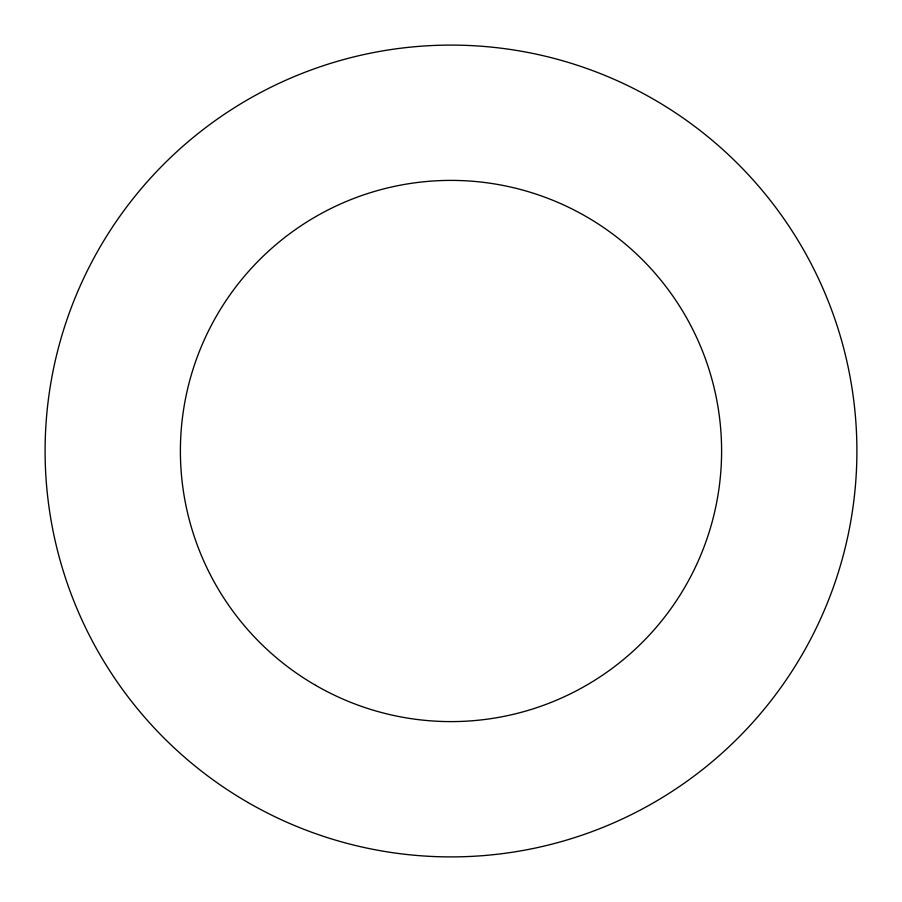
<?xml version="1.0" encoding="UTF-8"?>
<svg xmlns="http://www.w3.org/2000/svg" width="902" height="902" viewBox="0 0 902 902"><rect width="100%" height="100%" fill="white"/><g stroke="black" fill="none" stroke-linecap="round" stroke-linejoin="round"><path stroke-width="1.35" d="M248.05 802.521A405.9 405.9 0 0 0 856.9 451A405.9 405.9 0 0 0 248.05 99.479A405.9 405.9 0 0 0 248.05 802.521M315.7 685.351A270.6 270.6 0 0 0 721.6 451A270.6 270.6 0 0 0 315.7 216.649A270.6 270.6 0 0 0 315.7 685.351"/></g></svg>
